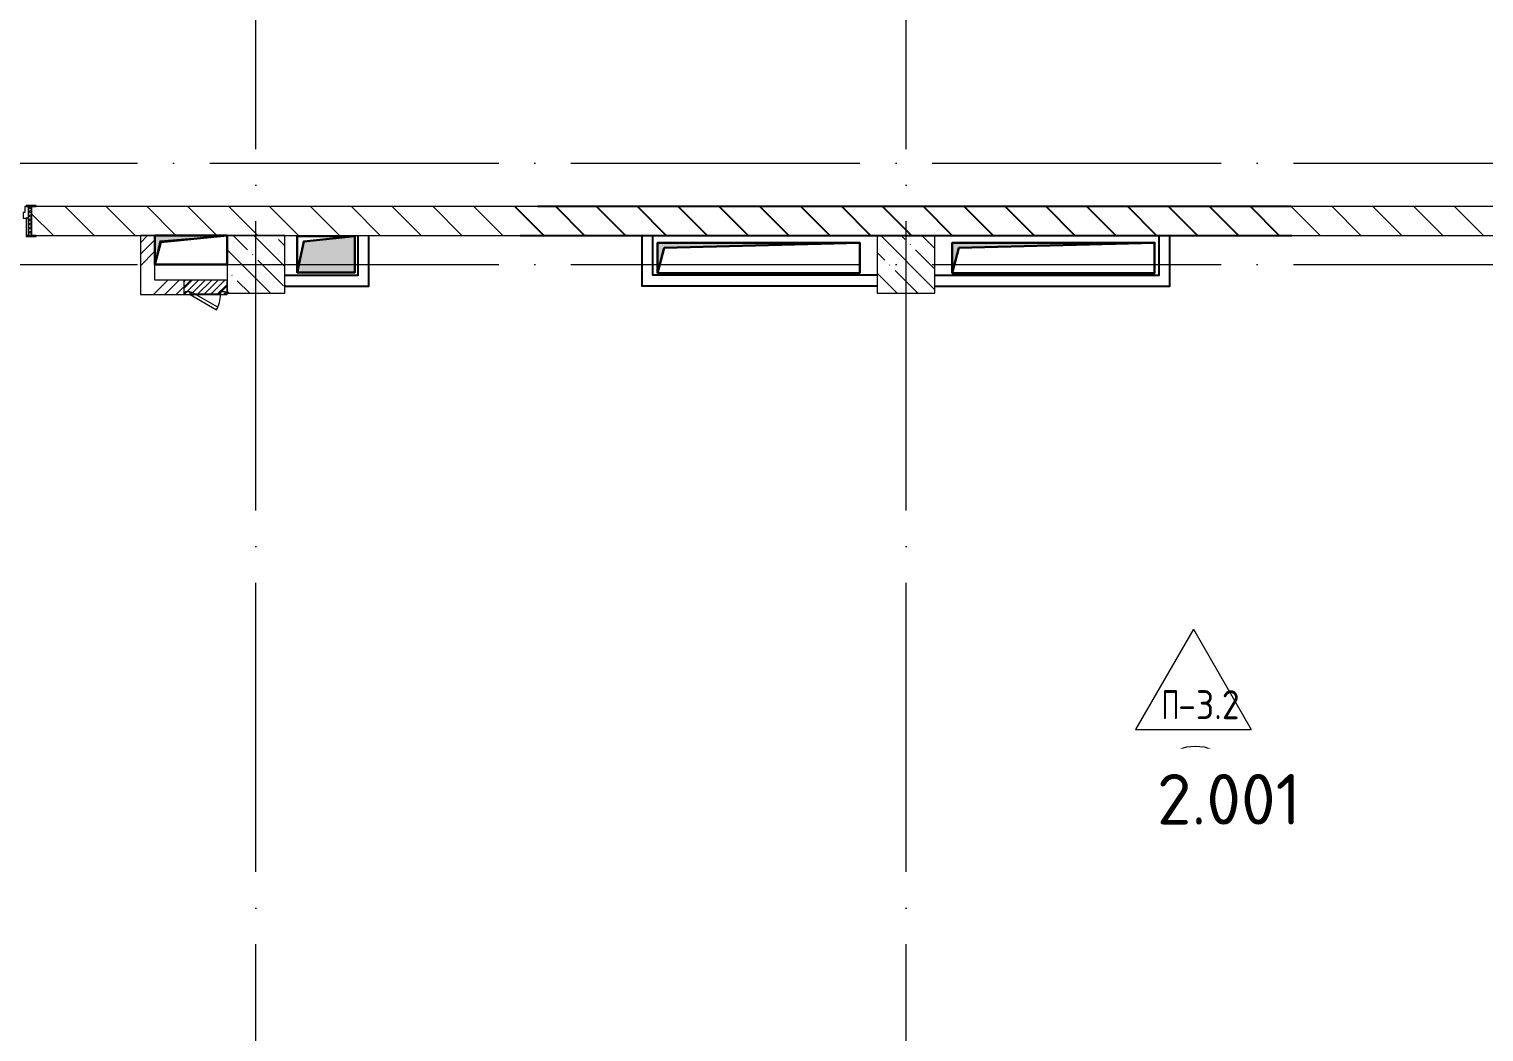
# Model space of a CAD drawing. Header units: millimetres. Extents: x -68946 to 288321, y -402657 to 324925.
# Drawn here: x 2079 to 12149, y -76628 to -69692 of the extents above; entities that cross this region are included whole.
import ezdxf

# ---------------------------------------------------------------- set-up
doc = ezdxf.new("R2010")
doc.units = ezdxf.units.MM
doc.linetypes.add('ADSK_Линия сетки', pattern=[2500, 2000, -250, 0, -250])
for name, color, linetype, lineweight in [('A-AREA-____-IDEN', 250, 'Continuous', 9), ('A-DETL-GENF-OTLN', 250, 'Continuous', 5), ('A-DOOR-____-MCUT', 250, 'Continuous', 5), ('A-DOOR-____-OTLN', 250, 'Continuous', 5), ('A-DOOR-FRAM-MCUT', 31, 'Continuous', 5), ('A-DOOR-FRAM-OTLN', 31, 'Continuous', 5), ('A-DOOR-GLAZ-MCUT', 31, 'Continuous', 5), ('A-FLOR-____-IDEN', 11, 'Continuous', 9), ('A-FLOR-____-OTLN', 192, 'Continuous', 9), ('A-GENM-____-MCUT', 250, 'Continuous', 25), ('A-GENM-____-OTLN', 250, 'Continuous', 9), ('A-GLAZ-____-OTLN', 250, 'Continuous', 5), ('A-WALL-____-MCUT', 250, 'Continuous', 13), ('A-WALL-____-PATT', 250, 'Continuous', 13), ('S-COLS-____-MCUT', 250, 'Continuous', 25), ('S-COLS-____-OTLN', 250, 'Continuous', 9), ('S-GRID-____-OTLN', 250, 'Continuous', 9), ('КР_Отверстия_ВК', 1, 'Continuous', 30), ('КР_Отверстия_ОВ', 5, 'Continuous', 30), ('ОВ_Корр_отв_27.10.2025', 211, 'Continuous', 30)]:
    doc.layers.add(name, color=color, linetype=linetype, lineweight=lineweight)
doc.styles.add('ISOCPEUR_1', font='isocpeur.ttf', dxfattribs={"width": 0.9, "height": 250})
doc.styles.add('ISOCPEUR_2', font='isocpeur.ttf', dxfattribs={"height": 160})
pattern_1 = [(45, (-601.3, -122294.8), (-224.5064, 224.5064), []), (45, (-521.92, -122294.8), (0, 449.0128), []), (45, (-680.67, -122294.8), (0, 449.0128), [])]

# ---------------------------------------------------------------- blocks, each defined once
blk = doc.blocks.new('Дверь_СКБ_2Ст_Фрамуга1 - Н_ВВ-1_2500x2600h_Учебные помещения_Фрамуга справа-41964523-АР1_Маркировочный план 2 этажа С1')
at = {"layer": 'A-DOOR-____-OTLN'}
h = blk.add_hatch(dxfattribs=at)
h.set_pattern_fill('FP_12', color=256, style=0, pattern_type=2)
h.set_pattern_definition([(135, (1051.41, 164.685), (-14.1421, -14.1421), []), (225, (1051.41, 164.685), (14.1421, -14.1421), [])])
h.paths.add_polyline_path([(1262.5, -100), (1262.5, 100), (1237.5, 100), (1237.5, -100)])
at = {"layer": 'A-DOOR-FRAM-OTLN'}
h = blk.add_hatch(dxfattribs=at)
h.set_pattern_fill('FP_13', color=256, style=0, pattern_type=2)
h.set_pattern_definition([(45, (-1071.384, 164.685), (-14.1421, 14.1421), []), (135, (-1071.384, 164.685), (-14.1421, -14.1421), [])])
h.paths.add_polyline_path([(-1212.5, -100), (-1212.5, 100), (-1237.5, 100), (-1237.5, -100)])
at = {"layer": 'A-DOOR-____-MCUT'}
for p, q in [((212.5, 1100), (212.5, 100)), ((262.5, 1100), (212.5, 1100)), ((262.5, 100), (262.5, 1100)), ((212.5, 100), (262.5, 100))]:
    blk.add_line(p, q, dxfattribs=at)
at = {"layer": 'A-DOOR-____-OTLN'}
for centre, radius, start, end in [((202.5, 100), 500, 360, 30), ((1222.5, 100), 520, 150, 180)]:
    blk.add_arc(centre, radius, start, end, dxfattribs=at)
at = {"layer": 'A-DOOR-FRAM-MCUT'}
for p, q in [((-1197.5, 108), (-1267.5, 108)), ((-1267.5, 108), (-1267.5, 100)), ((-1197.5, 100), (-1197.5, 108)), ((122.5, 100), (122.5, 108)), ((122.5, 108), (192.5, 108)), ((132.5, 108), (202.5, 108)), ((132.5, 100), (132.5, 108)), ((192.5, 108), (192.5, 100)), ((202.5, 108), (202.5, 100)), ((1292.5, 108), (1222.5, 108)), ((1222.5, 108), (1222.5, 100)), ((1292.5, 100), (1292.5, 108)), ((-1267.5, 100), (-1197.5, 100)), ((-1212.5, 100), (-1237.5, 100)), ((-1237.5, 100), (-1237.5, -100)), ((-1212.5, 100), (-1212.5, 20)), ((122.5, 100), (-1212.5, 100)), ((-1212.5, -100), (-1212.5, 100)), ((-1212.5, 20), (122.5, 20)), ((-1197.5, 20), (-1212.5, 20)), ((-1212.5, 20), (-1212.5, -100)), ((-1197.5, 100), (-1197.5, 20)), ((-1197.5, -100), (-1197.5, 20)), ((122.5, 100), (122.5, 20)), ((122.5, 12), (122.5, 20)), ((192.5, 12), (122.5, 12)), ((132.5, 20), (132.5, 12)), ((132.5, 12), (202.5, 12)), ((137.5, 100), (187.5, 100)), ((137.5, 100), (137.5, 20)), ((137.5, 20), (187.5, 20)), ((187.5, 20), (187.5, 100)), ((212.5, 100), (187.5, 100)), ((187.5, 100), (187.5, 20)), ((187.5, 20), (222.5, 20)), ((192.5, 20), (192.5, 12)), ((202.5, 100), (202.5, 20)), ((202.5, 12), (202.5, 20)), ((212.5, 60), (212.5, 100)), ((222.5, 60), (212.5, 60)), ((222.5, 20), (222.5, 60)), ((1212.5, 60), (1202.5, 60)), ((1202.5, 60), (1202.5, 20)), ((1202.5, 20), (1237.5, 20)), ((1212.5, 100), (1212.5, 60)), ((1237.5, 100), (1212.5, 100)), ((1222.5, 100), (1292.5, 100)), ((1237.5, 20), (1222.5, 20)), ((1222.5, 20), (1222.5, -100)), ((1237.5, 20), (1237.5, 100)), ((1262.5, 100), (1237.5, 100)), ((1237.5, 100), (1237.5, -100)), ((1237.5, -100), (1237.5, 20)), ((1262.5, -100), (1262.5, 100)), ((-1197.5, -100), (-1267.5, -100)), ((-1267.5, -100), (-1267.5, -108)), ((-1237.5, -100), (-1212.5, -100)), ((-1212.5, -100), (-1197.5, -100)), ((-1197.5, -108), (-1197.5, -100)), ((1222.5, -100), (1237.5, -100)), ((1292.5, -100), (1222.5, -100)), ((1222.5, -100), (1222.5, -108)), ((1237.5, -100), (1262.5, -100)), ((1292.5, -108), (1292.5, -100)), ((-1267.5, -108), (-1197.5, -108)), ((1222.5, -108), (1292.5, -108))]:
    blk.add_line(p, q, dxfattribs=at)
at = {"layer": 'A-DOOR-GLAZ-MCUT'}
for p, q in [((-1197.5, 70), (137.5, 70)), ((-1197.5, 50), (137.5, 50))]:
    blk.add_line(p, q, dxfattribs=at)
blk = doc.blocks.new('_Wn_-As_OpeningMEP_floor__Rectangular - _Wn_-As_OpeningMEP_floor__Rectangular-V14-АР1_Маркировочный план 2 этажа С1')
at = {"layer": 'A-DETL-GENF-OTLN'}
for p, q in [((-250, -50), (-212, 112)), ((-212, 112), (250, 150))]:
    blk.add_line(p, q, dxfattribs=at)
blk = doc.blocks.new('BSC_Колонна _Прямоугольная - 400x400-36079377-АР1_Маркировочный план 2 этажа С1')
at = {"layer": 'S-COLS-____-OTLN', "lineweight": 5}
h = blk.add_hatch(dxfattribs=at)
h.set_pattern_fill('FP_26', color=256, style=0, pattern_type=2)
h.set_pattern_definition([(135, (-4250, -50975), (-142.5619, -142.5619), []), (135, (-4107.44, -50975), (-142.5619, -142.5619), [252.016, -50.403, 3.353, -47.05])])
h.paths.add_polyline_path([(-200, -200), (200, -200), (200, 200), (-200, 200), (-200, -109)])
at = {"layer": 'S-COLS-____-MCUT', "lineweight": 5}
for p, q in [((200, 200), (-200, 200)), ((-200, 200), (-200, -109)), ((200, -200), (200, 200)), ((-200, -109), (-200, -200)), ((-200, -200), (200, -200))]:
    blk.add_line(p, q, dxfattribs=at)
blk = doc.blocks.new('BSC_Колонна _Прямоугольная - 400x400-V24-АР1_Маркировочный план 2 этажа С1')
at = {"layer": 'S-COLS-____-OTLN', "lineweight": 5}
h = blk.add_hatch(dxfattribs=at)
h.set_pattern_fill('FP_27', color=256, style=0, pattern_type=2)
h.set_pattern_definition([(135, (-8750, -50975), (-142.5619, -142.5619), []), (135, (-8607.44, -50975), (-142.5619, -142.5619), [252.016, -50.403, 3.353, -47.05])])
h.paths.add_polyline_path([(-200, -200), (200, -200), (200, 200), (-200, 200)])
at = {"layer": 'S-COLS-____-MCUT', "lineweight": 5}
for p, q in [((200, 200), (-200, 200)), ((-200, 200), (-200, -200)), ((200, -200), (200, 200)), ((-200, -200), (200, -200))]:
    blk.add_line(p, q, dxfattribs=at)
blk = doc.blocks.new('АР_Люк - ЛРС_ВК_300х400_внутренний_RAL 9003-42734016-АР1_Маркировочный план 2 этажа С1')
at = {"layer": 'A-DOOR-____-OTLN'}
h = blk.add_hatch(dxfattribs=at)
h.set_pattern_fill('FP_53', color=256, style=0, pattern_type=2)
h.set_pattern_definition([(45, (125, 0), (-22.6274, 22.6274), [])])
h.paths.add_polyline_path([(275, 50), (-25, 50), (-25, -50), (275, -50)])
at = {"layer": 'A-DETL-GENF-OTLN'}
for p, q in [((275, 50), (-25, 50)), ((-25, 50), (-25, -50)), ((275, -50), (275, 50)), ((-25, -50), (275, -50))]:
    blk.add_line(p, q, dxfattribs=at)
at = {"layer": 'A-DOOR-____-MCUT', "lineweight": 5}
for p, q in [((48, 155), (38, 138)), ((38, 138), (220, 33)), ((230, 50), (48, 155)), ((20, 50), (-15, 50)), ((-15, 50), (-15, 30)), ((-15, 30), (20, 30)), ((20, 30), (20, 50)), ((220, 33), (230, 50)), ((265, 50), (230, 50)), ((230, 50), (230, 30)), ((230, 30), (265, 30)), ((265, 30), (265, 50))]:
    blk.add_line(p, q, dxfattribs=at)
blk.add_arc((230, 50), 210, 150, 180, dxfattribs=at)
at = {"layer": 'A-DOOR-____-OTLN'}
blk.add_line((230, 50), (48, 155), dxfattribs=at)
blk = doc.blocks.new('ASML_АР_Отделка Люка - ВО Отделка люков_Грунтовка 0_Шпатлевка 0_Окраска 0_0-42467640-АР1_Маркировочный план 2 этажа С1')
at = {"layer": 'A-GENM-____-MCUT', "lineweight": 5}
for p, q in [((-140, 3), (-150, 3)), ((-150, 3), (-150, 0)), ((65, 3), (-105, 3)), ((150, 3), (140, 3)), ((150, 0), (150, 3)), ((-150, 0), (-140, 0)), ((-105, 0), (70, 0)), ((103, 0), (105, 0)), ((140, 0), (150, 0))]:
    blk.add_line(p, q, dxfattribs=at)
blk = doc.blocks.new('AAR_СКБ_Марка_Помещения_мал - Номер-28977439-АР1_Маркировочный план 2 этажа С1')
at = {"layer": 'A-AREA-____-IDEN'}
blk.add_circle((-0.03, 0), 3, dxfattribs=at)
blk = doc.blocks.new('AAR_СКБ_Марка_Перекрытия - Марка пола-17325028-АР1_Маркировочный план 2 этажа С1')
at = {"layer": 'A-FLOR-____-IDEN'}
for p, q in [((0, 6.93), (-4, 0)), ((0, 6.93), (4, 0)), ((-4, 0), (4, 0))]:
    blk.add_line(p, q, dxfattribs=at)
blk = doc.blocks.new('*U2802')
at = {"linetype": 'ByBlock', "lineweight": -2, "ltscale": 5}
h = blk.add_hatch(color=0, dxfattribs=at)
h.dxf.hatch_style = 1
h.paths.add_polyline_path([(0, -500), (800, -500), (800, 0), (92, -73)])
at = {"color": 0, "linetype": 'ByBlock', "lineweight": -2, "ltscale": 5}
blk.add_lwpolyline([(0, 0), (800, 0), (800, -500), (0, -500)], close=True, dxfattribs=at)
blk.add_lwpolyline([(800, 0), (92, -73), (0, -500)], dxfattribs=at)
blk = doc.blocks.new('*U2805')
at = {"linetype": 'ByBlock', "lineweight": -2, "ltscale": 5}
h = blk.add_hatch(color=0, dxfattribs=at)
h.dxf.hatch_style = 1
h.paths.add_polyline_path([(92, -73), (2800, 0), (0, 0), (0, -420)])
at = {"color": 0, "linetype": 'ByBlock', "lineweight": -2, "ltscale": 5}
blk.add_lwpolyline([(0, 0), (2800, 0), (2800, -420), (0, -420)], close=True, dxfattribs=at)
blk.add_lwpolyline([(2800, 0), (92, -73), (0, -420)], dxfattribs=at)
blk = doc.blocks.new('*U2804')
at = {"linetype": 'ByBlock', "lineweight": -2, "ltscale": 5}
h = blk.add_hatch(color=0, dxfattribs=at)
h.dxf.hatch_style = 1
h.paths.add_polyline_path([(92, -73), (2800, 0), (0, 0), (0, -420)])
at = {"color": 0, "linetype": 'ByBlock', "lineweight": -2, "ltscale": 5}
blk.add_lwpolyline([(0, 0), (2800, 0), (2800, -420), (0, -420)], close=True, dxfattribs=at)
blk.add_lwpolyline([(2800, 0), (92, -73), (0, -420)], dxfattribs=at)
blk = doc.blocks.new('*U2803')
at = {"linetype": 'ByBlock', "lineweight": -2, "ltscale": 5}
h = blk.add_hatch(color=0, dxfattribs=at)
h.dxf.hatch_style = 1
h.paths.add_polyline_path([(82, -93), (1000, 0), (0, 0), (0, -400)])
at = {"color": 0, "linetype": 'ByBlock', "lineweight": -2, "ltscale": 5}
blk.add_lwpolyline([(0, 0), (1000, 0), (1000, -400), (0, -400)], close=True, dxfattribs=at)
blk.add_lwpolyline([(1000, 0), (82, -93), (0, -400)], dxfattribs=at)

msp = doc.modelspace()

# ---------------------------------------------------------------- hatches: boundary and pattern name
at = {"layer": 'A-WALL-____-PATT', "lineweight": 15, "true_color": 0x000000}
h = msp.add_hatch(dxfattribs=at)
h.set_pattern_fill('FP_7', color=18, style=0, pattern_type=2)
h.set_pattern_definition(pattern_1)
h.paths.add_polyline_path([(2948.6859, -71528.7883), (2948.6859, -71119.7883), (2848.6859, -71119.7883), (2848.6859, -71528.7883)])
h = msp.add_hatch(dxfattribs=at)
h.set_pattern_fill('FP_7', color=18, style=0, pattern_type=2)
h.set_pattern_definition(pattern_1)
h.paths.add_polyline_path([(2948.6859, -71528.7883), (3148.6859, -71528.7883), (3148.6859, -71525.7883), (3158.6859, -71525.455), (3158.6859, -71508.7883), (3193.6859, -71508.7883), (3193.6859, -71525.7883), (3195.418, -71525.7883), (3203.6859, -71511.4678), (3228.4898, -71525.7883), (3403.6859, -71525.7883), (3403.6859, -71508.7883), (3438.6859, -71508.7883), (3438.6859, -71525.7883), (3448.6859, -71525.7883), (3448.6859, -71428.7883), (2948.6859, -71428.7883), (2948.6859, -71525.7883)])

# ---------------------------------------------------------------- linework, layer by layer
at = {"linetype": 'Continuous'}
for p, q in [((5640.7785, -71119.7883), (5440.7785, -70919.7883)), ((5923.6212, -71119.7883), (5723.6212, -70919.7883)), ((6206.4639, -71119.7883), (6006.4639, -70919.7883)), ((6489.3066, -71119.7883), (6289.3066, -70919.7883)), ((6772.1493, -71119.7883), (6572.1493, -70919.7883)), ((7054.992, -71119.7883), (6854.992, -70919.7883)), ((7337.8347, -71119.7883), (7137.8347, -70919.7883)), ((7620.6775, -71119.7883), (7420.6775, -70919.7883)), ((7903.5202, -71119.7883), (7703.5202, -70919.7883)), ((8186.3629, -71119.7883), (7986.3629, -70919.7883)), ((8469.2056, -71119.7883), (8269.2056, -70919.7883)), ((8752.0483, -71119.7883), (8552.0483, -70919.7883)), ((9034.891, -71119.7883), (8834.891, -70919.7883)), ((9317.7337, -71119.7883), (9117.7337, -70919.7883)), ((9600.5764, -71119.7883), (9400.5764, -70919.7883)), ((9883.4192, -71119.7883), (9683.4192, -70919.7883)), ((10166.2619, -71119.7883), (9966.2619, -70919.7883)), ((10449.1046, -71119.7883), (10249.1046, -70919.7883)), ((10731.9473, -71119.7883), (10531.9473, -70919.7883))]:
    msp.add_line(p, q, dxfattribs=at)
for p, q in [((7828.7078, -70919.7883), (5598.7078, -70919.7883)), ((10814.79, -70919.7883), (7828.7078, -70919.7883)), ((5478.7078, -71119.7879), (10818.7078, -71119.7883))]:
    msp.add_line(p, q)
at = {"color": 18, "true_color": 0x000000}
for points in [[(3848.7078, -71394.5984), (4356.3003, -71394.5984), (4356.3003, -71119.788)], [(3848.7078, -71469.5984), (4431.3003, -71469.5984), (4431.3003, -71119.788)], [(7948.7078, -71469.5984), (6321.6909, -71469.5984), (6321.6908, -71119.788)], [(7948.7078, -71394.5984), (6396.6909, -71394.5984), (6396.6908, -71119.788)], [(8348.7078, -71394.5984), (9900.7248, -71394.5984), (9900.7248, -71119.788)], [(8348.7078, -71469.5984), (9975.7248, -71469.5984), (9975.7248, -71119.788)]]:
    msp.add_lwpolyline(points, dxfattribs=at)
at = {"layer": 'A-FLOR-____-OTLN', "color": 18, "lineweight": 5, "true_color": 0x000000}
msp.add_line((3448.6859, -71319.7883), (2948.6859, -71319.7883), dxfattribs=at)
at = {"layer": 'A-WALL-____-MCUT', "color": 18, "lineweight": 15, "true_color": 0x000000}
for p, q in [((5598.7078, -70919.7883), (2128.6859, -70919.7883)), ((14118.7298, -70919.7883), (10814.79, -70919.7883)), ((2098.6859, -71119.7878), (5478.7078, -71119.7879)), ((2128.6859, -71119.7883), (3448.7078, -71119.7883)), ((2948.6859, -71119.7883), (2848.6859, -71119.7883)), ((2848.6859, -71119.7883), (2848.6859, -71528.7883)), ((2948.6859, -71428.7883), (2948.6859, -71119.7883)), ((3848.7078, -71119.7883), (5478.7078, -71119.7883)), ((7168.7517, -71169.7883), (7438.7517, -71169.7883)), ((8858.7517, -71169.7883), (9128.7517, -71169.7883)), ((10818.7078, -71119.7883), (12448.7078, -71119.7883)), ((3448.6859, -71428.7883), (2948.6859, -71428.7883)), ((2848.6859, -71528.7883), (3148.6859, -71528.7883)), ((3448.6859, -71525.7883), (3448.6859, -71519.7878))]:
    msp.add_line(p, q, dxfattribs=at)
at = {"layer": 'A-WALL-____-PATT', "color": 18, "linetype": 'Continuous', "lineweight": 5, "true_color": 0x000000}
for p, q in [((2246.6659, -71119.7883), (2098.6859, -70971.8083)), ((2529.5086, -71119.7883), (2329.5086, -70919.7883)), ((2812.3513, -71119.7883), (2612.3513, -70919.7883)), ((3095.1941, -71119.7883), (2895.1941, -70919.7883)), ((3378.0368, -71119.7883), (3178.0368, -70919.7883)), ((3660.8795, -71119.7883), (3460.8795, -70919.7883)), ((3943.7222, -71119.7883), (3743.7222, -70919.7883)), ((4226.5649, -71119.7883), (4026.5649, -70919.7883)), ((4509.4076, -71119.7883), (4309.4076, -70919.7883)), ((4792.2503, -71119.7883), (4592.2503, -70919.7883)), ((5075.093, -71119.7883), (4875.093, -70919.7883)), ((5357.9358, -71119.7883), (5157.9358, -70919.7883)), ((11014.79, -71119.7883), (10814.79, -70919.7883)), ((11297.6327, -71119.7883), (11097.6327, -70919.7883)), ((11580.4754, -71119.7883), (11380.4754, -70919.7883)), ((11863.3181, -71119.7883), (11663.3181, -70919.7883)), ((12146.1609, -71119.7883), (11946.1609, -70919.7883))]:
    msp.add_line(p, q, dxfattribs=at)
at = {"layer": 'S-GRID-____-OTLN', "color": 18, "linetype": 'ADSK_Линия сетки', "true_color": 0x000000}
for p, q in [((3648.7078, -83022.3092), (3648.7078, -61092.7832)), ((8148.7078, -83022.3092), (8148.7078, -61092.7832)), ((-4170.8434, -70619.7878), (72672.5335, -70619.7878)), ((-4170.8434, -71319.7878), (72672.5335, -71319.7878))]:
    msp.add_line(p, q, dxfattribs=at)
at = {"layer": 'ОВ_Корр_отв_27.10.2025', "color": 18, "ltscale": 100, "true_color": 0x000000}
for points, elevation in [([(7828.7078, -71169.7878), (7828.7078, -71379.7878), (6428.7078, -71379.7878), (6428.7078, -71169.7878)], 236), ([(9868.7078, -71169.7878), (9868.7078, -71379.7878), (8468.7078, -71379.7878), (8468.7078, -71169.7878)], 472)]:
    msp.add_lwpolyline(points, close=True, dxfattribs=dict(at, elevation=elevation))

# ---------------------------------------------------------------- block references
at = {"layer": 'A-AREA-____-IDEN', "color": 18, "true_color": 0x000000, "xscale": 99.99999999999993, "yscale": 99.99999999999993, "zscale": 99.99999999999993}
msp.add_blockref('AAR_СКБ_Марка_Помещения_мал - Номер-28977439-АР1_Маркировочный план 2 этажа С1', (10154.7139, -74951.8467), dxfattribs=at)
at = {"layer": 'A-DOOR-____-OTLN', "color": 18, "true_color": 0x000000}
msp.add_blockref('Дверь_СКБ_2Ст_Фрамуга1 - Н_ВВ-1_2500x2600h_Учебные помещения_Фрамуга справа-41964523-АР1_Маркировочный план 2 этажа С1', (836.1859, -71019.7883), dxfattribs=at)
at = {"layer": 'A-DOOR-____-OTLN', "color": 18, "true_color": 0x000000, "rotation": 180}
msp.add_blockref('АР_Люк - ЛРС_ВК_300х400_внутренний_RAL 9003-42734016-АР1_Маркировочный план 2 этажа С1', (3423.6859, -71478.7883), dxfattribs=at)
at = {"layer": 'A-FLOR-____-IDEN', "color": 18, "true_color": 0x000000, "xscale": 99.99999999999993, "yscale": 99.99999999999993, "zscale": 99.99999999999993}
msp.add_blockref('AAR_СКБ_Марка_Перекрытия - Марка пола-17325028-АР1_Маркировочный план 2 этажа С1', (10138.2028, -74536.8787), dxfattribs=at)
at = {"layer": 'A-GENM-____-OTLN', "color": 18, "lineweight": 5, "true_color": 0x000000, "rotation": 180}
msp.add_blockref('ASML_АР_Отделка Люка - ВО Отделка люков_Грунтовка 0_Шпатлевка 0_Окраска 0_0-42467640-АР1_Маркировочный план 2 этажа С1', (3298.6859, -71525.7883), dxfattribs=at)
at = {"layer": 'A-GLAZ-____-OTLN', "color": 18, "true_color": 0x000000}
msp.add_blockref('_Wn_-As_OpeningMEP_floor__Rectangular - _Wn_-As_OpeningMEP_floor__Rectangular-V14-АР1_Маркировочный план 2 этажа С1', (3198.6859, -71269.7883), dxfattribs=at)
at = {"layer": 'S-COLS-____-OTLN', "color": 18, "lineweight": 5, "true_color": 0x000000}
for name, p in [('BSC_Колонна _Прямоугольная - 400x400-36079377-АР1_Маркировочный план 2 этажа С1', (3648.7078, -71319.7878)), ('BSC_Колонна _Прямоугольная - 400x400-V24-АР1_Маркировочный план 2 этажа С1', (8148.7078, -71319.7878))]:
    msp.add_blockref(name, p, dxfattribs=at)
at = {"layer": 'КР_Отверстия_ВК', "color": 18, "true_color": 0x000000, "xscale": 0.5, "yscale": 0.5, "zscale": 0.5}
msp.add_blockref('*U2803', (2948.7078, -71119.7872), dxfattribs=at)
at = {"layer": 'КР_Отверстия_ОВ', "color": 18, "true_color": 0x000000, "xscale": 0.5, "yscale": 0.5, "zscale": 0.5}
for name, p in [('*U2802', (3933.7078, -71124.8474, 236)), ('*U2805', (6428.7044, -71169.7878, 236)), ('*U2804', (8468.7078, -71169.7878, 236))]:
    msp.add_blockref(name, p, dxfattribs=at)

# ---------------------------------------------------------------- texts
at = {"layer": 'A-FLOR-____-IDEN', "color": 18, "true_color": 0x000000, "char_height": 200, "attachment_point": 1, "style": 'ISOCPEUR_1'}
for s, insert, width in [('\\fISOCPEUR|b0|i0|c204|p34|;\\W.7;П', (9916.8679, -74265.4929), 140.295312), ('-3.2', (10032.6231, -74265.4929), 420.885937)]:
    msp.add_mtext(s, dxfattribs=dict(at, insert=insert, width=width))

# ---------------------------------------------------------------- next in the draw order: texts
at = {"layer": 'A-AREA-____-IDEN', "color": 18, "true_color": 0x000000, "insert": (9885.2135, -74844.3612), "char_height": 350, "width": 609.2825, "attachment_point": 1, "style": 'ISOCPEUR_2', "bg_fill": 3, "box_fill_scale": 1.5, "bg_fill_color": 256, "bg_fill_transparency": 0}
msp.add_mtext('2.001', dxfattribs=at)

doc.saveas('drawing.dxf')
